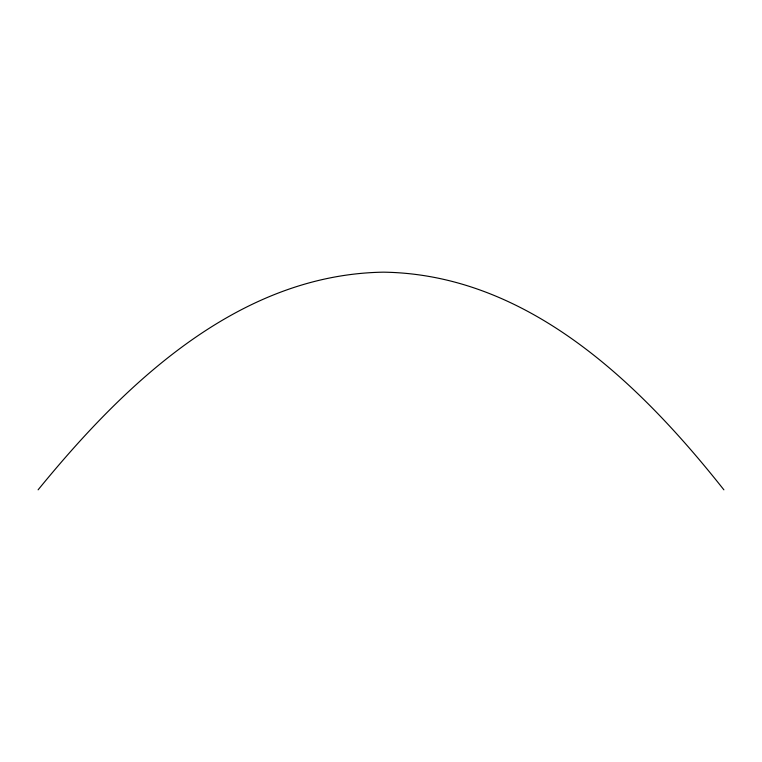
<?xml version="1.0" encoding="UTF-8"?>
<svg xmlns="http://www.w3.org/2000/svg" width="762" height="762" viewBox="0 0 762 762"><rect width="100%" height="100%" fill="white"/><g stroke="black" fill="none" stroke-linecap="round" stroke-linejoin="round"><path stroke-width="1.14" d="M38.1 489.833C124.425 384.029 238.02 274.501 383.429 272.167C527.733 274.187 639.937 383.696 723.9 489.833"/></g></svg>
